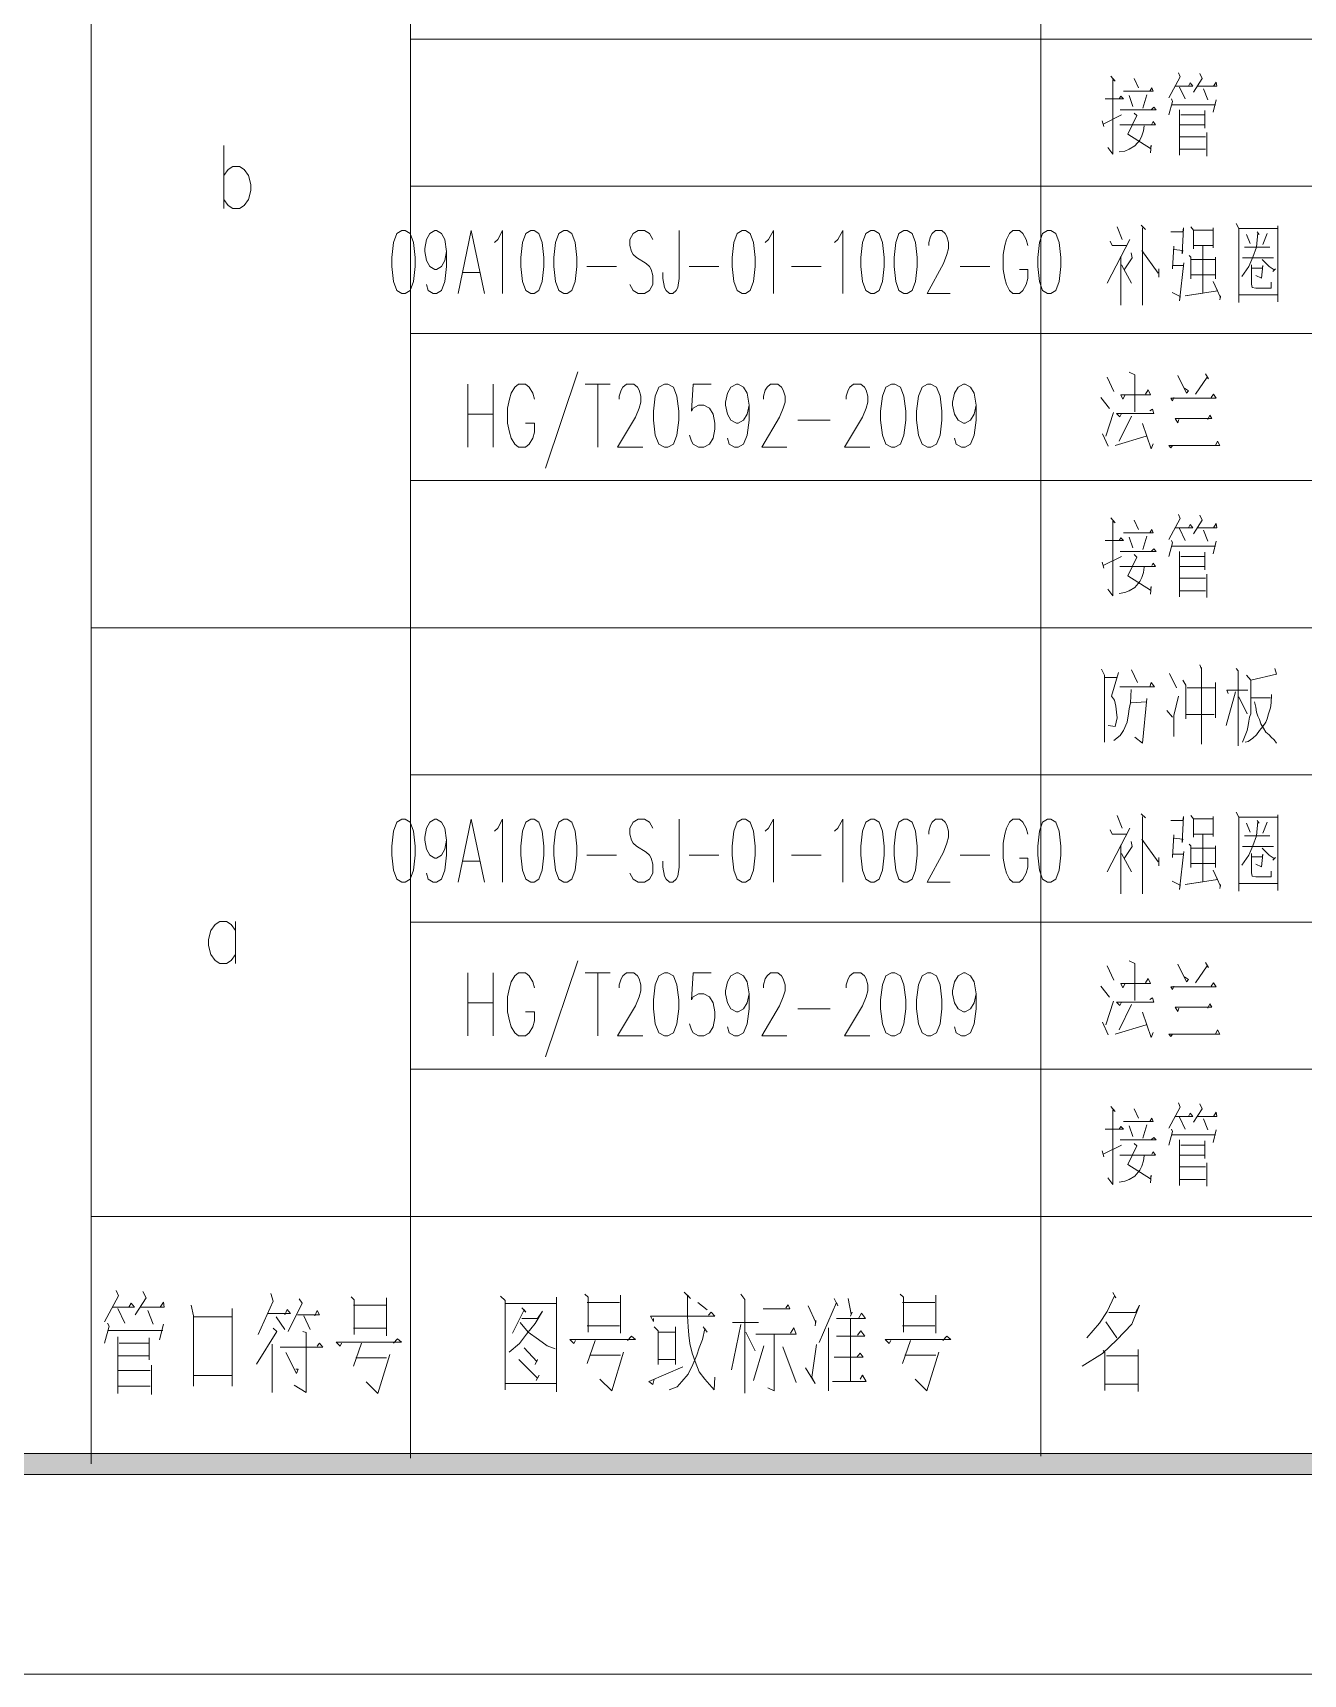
# Model space of a CAD drawing. Header units: millimetres. Extents: x 0 to 829, y 0 to 586.
# Drawn here: x 589.8 to 649.3, y 0 to 77 of the extents above; entities that cross this region are included whole.
import ezdxf

# ---------------------------------------------------------------- set-up
doc = ezdxf.new("R2010")
doc.units = ezdxf.units.MM

msp = doc.modelspace()

# ---------------------------------------------------------------- hatches: boundary and pattern name
h = msp.add_hatch(color=0)
h.dxf.hatch_style = 2
h.paths.add_polyline_path([(24.154694, 9.36625), (25.142472, 10.3505), (818.80075, 10.3505), (819.788528, 9.36625)])

# ---------------------------------------------------------------- linework, layer by layer
at = {"color": 0, "lineweight": 0}
for points in [[(0, 0), (0, 585.632278), (829.154778, 585.632278), (829.154778, 0)], [(607.067056, 67.698056), (606.834222, 67.556944), (606.679, 67.133611), (606.601389, 66.431583), (606.601389, 66.00825), (606.679, 65.302694), (606.834222, 64.882889), (607.067056, 64.741778), (607.222278, 64.741778), (607.455111, 64.882889), (607.610333, 65.302694), (607.687944, 66.00825), (607.687944, 66.431583), (607.610333, 67.133611), (607.455111, 67.556944), (607.222278, 67.698056)], [(613.110139, 67.698056), (612.877306, 67.556944), (612.722083, 67.133611), (612.644472, 66.431583), (612.644472, 66.00825), (612.722083, 65.302694), (612.877306, 64.882889), (613.110139, 64.741778), (613.265361, 64.741778), (613.498194, 64.882889), (613.649889, 65.302694), (613.7275, 66.00825), (613.7275, 66.431583), (613.649889, 67.133611), (613.498194, 67.556944), (613.265361, 67.698056)], [(614.658833, 67.698056), (614.426, 67.556944), (614.270778, 67.133611), (614.193167, 66.431583), (614.193167, 66.00825), (614.270778, 65.302694), (614.426, 64.882889), (614.658833, 64.741778), (614.814056, 64.741778), (615.046889, 64.882889), (615.202111, 65.302694), (615.279722, 66.00825), (615.279722, 66.431583), (615.202111, 67.133611), (615.046889, 67.556944), (614.814056, 67.698056)], [(623.023194, 67.698056), (622.793889, 67.556944), (622.638667, 67.133611), (622.561056, 66.431583), (622.561056, 66.00825), (622.638667, 65.302694), (622.793889, 64.882889), (623.023194, 64.741778), (623.178417, 64.741778), (623.41125, 64.882889), (623.566472, 65.302694), (623.644083, 66.00825), (623.644083, 66.431583), (623.566472, 67.133611), (623.41125, 67.556944), (623.178417, 67.698056)], [(629.066278, 67.698056), (628.833444, 67.556944), (628.678222, 67.133611), (628.600611, 66.431583), (628.600611, 66.00825), (628.678222, 65.302694), (628.833444, 64.882889), (629.066278, 64.741778), (629.2215, 64.741778), (629.454333, 64.882889), (629.609556, 65.302694), (629.687167, 66.00825), (629.687167, 66.431583), (629.609556, 67.133611), (629.454333, 67.556944), (629.2215, 67.698056)], [(630.614972, 67.698056), (630.382139, 67.556944), (630.230444, 67.133611), (630.152833, 66.431583), (630.152833, 66.00825), (630.230444, 65.302694), (630.382139, 64.882889), (630.614972, 64.741778), (630.770194, 64.741778), (631.003028, 64.882889), (631.15825, 65.302694), (631.235861, 66.00825), (631.235861, 66.431583), (631.15825, 67.133611), (631.003028, 67.556944), (630.770194, 67.698056)], [(637.356556, 67.698056), (637.123722, 67.556944), (636.9685, 67.133611), (636.890889, 66.431583), (636.890889, 66.00825), (636.9685, 65.302694), (637.123722, 64.882889), (637.356556, 64.741778), (637.511778, 64.741778), (637.744611, 64.882889), (637.896306, 65.302694), (637.973917, 66.00825), (637.973917, 66.431583), (637.896306, 67.133611), (637.744611, 67.556944), (637.511778, 67.698056)], [(619.379, 60.494333), (619.125, 60.353222), (618.955667, 59.929889), (618.871, 59.227861), (618.871, 58.804528), (618.955667, 58.098972), (619.125, 57.675639), (619.379, 57.534528), (619.548333, 57.534528), (619.802333, 57.675639), (619.971667, 58.098972), (620.056333, 58.804528), (620.056333, 59.227861), (619.971667, 59.929889), (619.802333, 60.353222), (619.548333, 60.494333)], [(630.025833, 60.494333), (629.771833, 60.353222), (629.606028, 59.929889), (629.521361, 59.227861), (629.521361, 58.804528), (629.606028, 58.098972), (629.771833, 57.675639), (630.025833, 57.534528), (630.195167, 57.534528), (630.449167, 57.675639), (630.6185, 58.098972), (630.703167, 58.804528), (630.703167, 59.227861), (630.6185, 59.929889), (630.449167, 60.353222), (630.195167, 60.494333)], [(631.715639, 60.494333), (631.465167, 60.353222), (631.295833, 59.929889), (631.211167, 59.227861), (631.211167, 58.804528), (631.295833, 58.098972), (631.465167, 57.675639), (631.715639, 57.534528), (631.884972, 57.534528), (632.138972, 57.675639), (632.308306, 58.098972), (632.392972, 58.804528), (632.392972, 59.227861), (632.308306, 59.929889), (632.138972, 60.353222), (631.884972, 60.494333)], [(607.067056, 40.096722), (606.834222, 39.955611), (606.679, 39.532278), (606.601389, 38.83025), (606.601389, 38.406917), (606.679, 37.701361), (606.834222, 37.278028), (607.067056, 37.136917), (607.222278, 37.136917), (607.455111, 37.278028), (607.610333, 37.701361), (607.687944, 38.406917), (607.687944, 38.83025), (607.610333, 39.532278), (607.455111, 39.955611), (607.222278, 40.096722)], [(613.110139, 40.096722), (612.877306, 39.955611), (612.722083, 39.532278), (612.644472, 38.83025), (612.644472, 38.406917), (612.722083, 37.701361), (612.877306, 37.278028), (613.110139, 37.136917), (613.265361, 37.136917), (613.498194, 37.278028), (613.649889, 37.701361), (613.7275, 38.406917), (613.7275, 38.83025), (613.649889, 39.532278), (613.498194, 39.955611), (613.265361, 40.096722)], [(614.658833, 40.096722), (614.426, 39.955611), (614.270778, 39.532278), (614.193167, 38.83025), (614.193167, 38.406917), (614.270778, 37.701361), (614.426, 37.278028), (614.658833, 37.136917), (614.814056, 37.136917), (615.046889, 37.278028), (615.202111, 37.701361), (615.279722, 38.406917), (615.279722, 38.83025), (615.202111, 39.532278), (615.046889, 39.955611), (614.814056, 40.096722)], [(623.023194, 40.096722), (622.793889, 39.955611), (622.638667, 39.532278), (622.561056, 38.83025), (622.561056, 38.406917), (622.638667, 37.701361), (622.793889, 37.278028), (623.023194, 37.136917), (623.178417, 37.136917), (623.41125, 37.278028), (623.566472, 37.701361), (623.644083, 38.406917), (623.644083, 38.83025), (623.566472, 39.532278), (623.41125, 39.955611), (623.178417, 40.096722)], [(629.066278, 40.096722), (628.833444, 39.955611), (628.678222, 39.532278), (628.600611, 38.83025), (628.600611, 38.406917), (628.678222, 37.701361), (628.833444, 37.278028), (629.066278, 37.136917), (629.2215, 37.136917), (629.454333, 37.278028), (629.609556, 37.701361), (629.687167, 38.406917), (629.687167, 38.83025), (629.609556, 39.532278), (629.454333, 39.955611), (629.2215, 40.096722)], [(630.614972, 40.096722), (630.382139, 39.955611), (630.230444, 39.532278), (630.152833, 38.83025), (630.152833, 38.406917), (630.230444, 37.701361), (630.382139, 37.278028), (630.614972, 37.136917), (630.770194, 37.136917), (631.003028, 37.278028), (631.15825, 37.701361), (631.235861, 38.406917), (631.235861, 38.83025), (631.15825, 39.532278), (631.003028, 39.955611), (630.770194, 40.096722)], [(637.356556, 40.096722), (637.123722, 39.955611), (636.9685, 39.532278), (636.890889, 38.83025), (636.890889, 38.406917), (636.9685, 37.701361), (637.123722, 37.278028), (637.356556, 37.136917), (637.511778, 37.136917), (637.744611, 37.278028), (637.896306, 37.701361), (637.973917, 38.406917), (637.973917, 38.83025), (637.896306, 39.532278), (637.744611, 39.955611), (637.511778, 40.096722)], [(619.379, 32.893), (619.125, 32.751889), (618.955667, 32.328556), (618.871, 31.623), (618.871, 31.203194), (618.955667, 30.497639), (619.125, 30.074306), (619.379, 29.933194), (619.548333, 29.933194), (619.802333, 30.074306), (619.971667, 30.497639), (620.056333, 31.203194), (620.056333, 31.623), (619.971667, 32.328556), (619.802333, 32.751889), (619.548333, 32.893)], [(630.025833, 32.893), (629.771833, 32.751889), (629.606028, 32.328556), (629.521361, 31.623), (629.521361, 31.203194), (629.606028, 30.497639), (629.771833, 30.074306), (630.025833, 29.933194), (630.195167, 29.933194), (630.449167, 30.074306), (630.6185, 30.497639), (630.703167, 31.203194), (630.703167, 31.623), (630.6185, 32.328556), (630.449167, 32.751889), (630.195167, 32.893)], [(631.715639, 32.893), (631.465167, 32.751889), (631.295833, 32.328556), (631.211167, 31.623), (631.211167, 31.203194), (631.295833, 30.497639), (631.465167, 30.074306), (631.715639, 29.933194), (631.884972, 29.933194), (632.138972, 30.074306), (632.308306, 30.497639), (632.392972, 31.203194), (632.392972, 31.623), (632.308306, 32.328556), (632.138972, 32.751889), (631.884972, 32.893)], [(24.154694, 9.36625), (25.142472, 10.3505), (818.80075, 10.3505), (819.788528, 9.36625)]]:
    msp.add_lwpolyline(points, close=True, dxfattribs=at)
for points in [[(592.493806, 9.860139), (592.493806, 235.323944)], [(607.47275, 10.135306), (607.47275, 159.473194)], [(637.035528, 10.227028), (637.035528, 145.609028)], [(607.47275, 76.669194), (769.958667, 76.669194)], [(640.319889, 74.93), (640.528028, 74.693639), (640.411611, 74.774778), (640.411611, 71.264639), (640.17525, 71.578611)], [(641.417028, 74.813583), (641.621639, 74.379667)], [(643.487833, 75.08875), (643.576028, 74.891194), (643.043333, 73.906944)], [(644.49325, 75.049944), (644.609667, 74.813583), (644.196917, 74.182111)], [(644.401528, 74.457278), (645.290528, 74.457278), (645.262306, 74.654833), (645.142361, 74.457278)], [(640.055306, 73.868139), (640.912556, 73.868139), (640.796139, 73.984556), (640.704417, 73.868139)], [(640.912556, 74.220917), (642.3025, 74.220917), (642.242528, 74.379667), (642.154333, 74.220917)], [(641.180667, 74.023361), (641.357056, 73.511833)], [(642.006167, 74.062167), (641.829778, 73.434222)], [(643.339667, 74.457278), (644.165167, 74.457278), (644.04875, 74.616028), (643.960556, 74.457278)], [(643.544278, 74.418472), (643.812389, 73.868139)], [(644.669639, 74.340861), (644.877778, 73.825806)], [(639.907139, 72.841556), (639.995333, 72.566389), (639.967111, 72.682806), (640.824361, 73.116722)], [(640.764389, 73.353083), (642.450667, 73.353083), (642.33425, 73.473028), (642.214306, 73.353083)], [(641.417028, 73.194333), (641.533444, 73.077917), (641.120694, 72.210083), (642.186083, 71.539806), (642.214306, 71.698556), (642.186083, 71.34225)], [(643.15975, 73.868139), (643.219722, 73.748194), (643.043333, 73.116722)], [(643.1915, 73.589444), (645.230556, 73.589444)], [(643.544278, 73.353083), (643.544278, 71.225833)], [(643.60425, 73.116722), (644.729611, 73.116722)], [(644.729611, 73.314278), (644.729611, 72.48525)], [(645.262306, 73.825806), (645.114139, 73.236667)], [(641.88975, 72.605194), (641.858, 72.368833), (641.769806, 72.132472), (641.681611, 71.934917), (641.44525, 71.65975), (641.180667, 71.501), (640.972528, 71.419861), (640.704417, 71.381056)], [(640.736167, 72.644), (642.422444, 72.644), (642.3025, 72.80275), (642.242528, 72.682806)], [(643.576028, 72.644), (644.729611, 72.644)], [(598.713278, 68.721111), (598.713278, 71.677389)], [(643.576028, 72.090139), (644.757833, 72.090139)], [(644.817806, 72.287694), (644.817806, 71.1835)], [(643.544278, 71.501), (644.757833, 71.501)], [(598.713278, 70.269806), (598.924944, 70.552028), (599.136611, 70.689611), (599.454111, 70.689611), (599.665778, 70.552028), (599.877444, 70.269806), (599.983278, 69.846472), (599.983278, 69.56425), (599.877444, 69.140917), (599.665778, 68.858694), (599.454111, 68.721111), (599.136611, 68.721111), (598.924944, 68.858694), (598.713278, 69.140917)], [(607.47275, 69.768861), (769.958667, 69.768861)], [(640.616222, 67.863861), (640.852583, 67.274722)], [(641.741583, 67.945), (641.949722, 67.747444)], [(641.801556, 67.825056), (641.801556, 64.1985)], [(643.131528, 67.6275), (643.692444, 67.6275), (643.724194, 67.825056), (643.664222, 66.604444), (643.692444, 66.759667), (643.279694, 66.802), (643.279694, 66.957222), (643.219722, 65.891833), (643.219722, 66.050583), (643.724194, 66.050583), (643.752417, 66.170528), (643.544278, 64.396056), (643.576028, 64.593611), (643.1915, 64.787639)], [(644.076972, 67.863861), (644.196917, 67.708639), (644.196917, 66.840806), (644.196917, 66.996028), (645.114139, 66.996028), (645.114139, 66.879611), (645.114139, 67.825056), (645.114139, 67.708639), (644.196917, 67.708639)], [(646.20775, 68.022611), (646.324167, 67.78625), (646.324167, 64.314917), (646.324167, 64.671222), (648.158611, 64.671222), (648.158611, 64.353722), (648.158611, 67.906194), (648.158611, 67.78625), (646.324167, 67.78625)], [(609.159028, 66.713806), (609.081417, 66.290472), (608.926194, 66.00825), (608.693361, 65.867139), (608.61575, 65.867139), (608.382917, 66.00825), (608.227694, 66.290472), (608.150083, 66.713806), (608.150083, 66.851389), (608.227694, 67.274722), (608.382917, 67.556944), (608.61575, 67.698056), (608.693361, 67.698056), (608.926194, 67.556944), (609.081417, 67.274722), (609.159028, 66.713806), (609.159028, 66.00825), (609.081417, 65.302694), (608.926194, 64.882889), (608.693361, 64.741778), (608.538139, 64.741778), (608.305306, 64.882889), (608.227694, 65.161583)], [(609.702306, 64.741778), (610.319667, 67.698056), (610.940556, 64.741778)], [(611.406222, 67.133611), (611.561444, 67.274722), (611.79075, 67.698056), (611.79075, 64.741778)], [(618.842778, 67.274722), (618.687556, 67.556944), (618.454722, 67.698056), (618.144278, 67.698056), (617.911444, 67.556944), (617.756222, 67.274722), (617.756222, 66.9925), (617.833833, 66.713806), (617.911444, 66.572694), (618.066667, 66.431583), (618.532333, 66.149361), (618.687556, 66.00825), (618.765167, 65.867139), (618.842778, 65.584917), (618.842778, 65.161583), (618.687556, 64.882889), (618.454722, 64.741778), (618.144278, 64.741778), (617.911444, 64.882889), (617.756222, 65.161583)], [(620.081028, 67.698056), (620.081028, 65.443806), (620.003417, 65.020472), (619.925806, 64.882889), (619.770583, 64.741778), (619.615361, 64.741778), (619.460139, 64.882889), (619.382528, 65.020472), (619.304917, 65.443806), (619.304917, 65.726028)], [(624.10975, 67.133611), (624.264972, 67.274722), (624.497806, 67.698056), (624.497806, 64.741778)], [(627.362361, 67.133611), (627.517583, 67.274722), (627.750417, 67.698056), (627.750417, 64.741778)], [(631.779139, 66.9925), (631.779139, 67.133611), (631.85675, 67.415833), (631.934361, 67.556944), (632.089583, 67.698056), (632.3965, 67.698056), (632.551722, 67.556944), (632.629333, 67.415833), (632.706944, 67.133611), (632.706944, 66.851389), (632.629333, 66.572694), (632.474111, 66.149361), (631.701528, 64.741778), (632.784556, 64.741778)], [(636.425222, 66.9925), (636.347611, 67.274722), (636.192389, 67.556944), (636.037167, 67.698056), (635.73025, 67.698056), (635.575028, 67.556944), (635.419806, 67.274722), (635.342194, 66.9925), (635.264583, 66.572694), (635.264583, 65.867139), (635.342194, 65.443806), (635.419806, 65.161583), (635.575028, 64.882889), (635.73025, 64.741778), (636.037167, 64.741778), (636.192389, 64.882889), (636.347611, 65.161583), (636.425222, 65.443806), (636.425222, 65.867139), (636.037167, 65.867139)], [(641.208889, 67.274722), (640.1435, 65.221556)], [(640.291667, 67.193583), (640.379861, 66.996028), (641.060722, 66.996028)], [(643.988778, 66.523306), (644.076972, 66.445694), (644.076972, 65.419111), (644.076972, 65.616667), (645.230556, 65.616667), (645.230556, 65.419111), (645.230556, 66.445694), (645.230556, 66.32575), (644.076972, 66.32575), (644.641417, 66.32575), (644.641417, 66.957222), (644.641417, 64.748833), (643.812389, 64.632417), (645.31875, 64.868778), (645.114139, 65.302694), (645.466917, 64.551278), (645.466917, 64.632417), (645.438694, 64.434861)], [(647.184944, 67.6275), (647.273139, 67.511083), (647.213167, 67.588694), (647.153194, 66.918417), (646.976806, 66.445694), (646.800417, 66.011778), (646.472333, 65.539056)], [(646.680472, 67.511083), (646.856861, 67.077167)], [(647.657667, 67.549889), (647.449528, 67.038361)], [(640.796139, 66.4845), (640.796139, 64.1985)], [(641.268861, 66.64325), (641.325306, 66.406889), (640.940778, 65.853028)], [(641.769806, 66.759667), (642.538861, 65.697806)], [(646.504083, 66.406889), (647.954, 66.406889)], [(646.592278, 66.918417), (647.774083, 66.918417)], [(647.421306, 66.32575), (647.569472, 66.170528), (647.745861, 66.011778), (647.982222, 65.853028), (648.042194, 65.891833), (647.92225, 65.775417)], [(609.931611, 65.726028), (610.707722, 65.726028)], [(615.741861, 66.00825), (617.138861, 66.00825)], [(620.546694, 66.00825), (621.940167, 66.00825)], [(625.348, 66.00825), (626.741472, 66.00825)], [(633.250222, 66.00825), (634.643694, 66.00825)], [(640.824361, 66.089389), (641.297083, 65.221556)], [(642.570611, 65.891833), (642.570611, 65.50025)], [(647.124972, 65.577861), (647.389556, 65.457917), (647.449528, 66.050583), (647.421306, 65.934167), (646.916833, 65.934167), (646.916833, 66.089389), (646.916833, 65.18275), (646.945056, 65.024), (647.124972, 64.985194), (647.834056, 64.985194), (647.834056, 65.263889)], [(607.47275, 62.865), (769.958667, 62.865)], [(615.322056, 61.058778), (613.801583, 56.550278)], [(640.1435, 60.808306), (640.468056, 60.138028)], [(641.180667, 61.044667), (641.44525, 60.92825), (641.44525, 59.192583)], [(643.456083, 60.889444), (643.872361, 60.060417), (643.960556, 60.176833), (643.780639, 60.296778)], [(644.757833, 60.967056), (644.906, 60.730694), (644.846028, 60.808306), (644.285111, 60.021611)], [(610.167972, 57.534528), (610.167972, 60.494333)], [(611.349778, 60.494333), (611.349778, 57.534528)], [(613.293583, 59.788778), (613.208917, 60.071), (613.039583, 60.353222), (612.87025, 60.494333), (612.535111, 60.494333), (612.365778, 60.353222), (612.196444, 60.071), (612.111778, 59.788778), (612.027111, 59.368972), (612.027111, 58.663417), (612.111778, 58.240083), (612.196444, 57.957861), (612.365778, 57.675639), (612.535111, 57.534528), (612.87025, 57.534528), (613.039583, 57.675639), (613.208917, 57.957861), (613.293583, 58.240083), (613.293583, 58.663417), (612.87025, 58.663417)], [(615.660722, 60.494333), (616.842528, 60.494333)], [(616.253389, 60.494333), (616.253389, 57.534528)], [(617.265861, 59.788778), (617.265861, 59.929889), (617.350528, 60.212111), (617.435194, 60.353222), (617.604528, 60.494333), (617.943194, 60.494333), (618.112528, 60.353222), (618.197194, 60.212111), (618.281861, 59.929889), (618.281861, 59.647667), (618.197194, 59.368972), (618.027861, 58.945639), (617.181194, 57.534528), (618.366528, 57.534528)], [(621.576806, 60.494333), (620.730139, 60.494333), (620.645472, 59.227861), (620.730139, 59.368972), (620.984139, 59.506556), (621.238139, 59.506556), (621.492139, 59.368972), (621.661472, 59.08675), (621.746139, 58.663417), (621.746139, 58.381194), (621.661472, 57.957861), (621.492139, 57.675639), (621.238139, 57.534528), (620.984139, 57.534528), (620.730139, 57.675639), (620.645472, 57.81675), (620.560806, 58.098972)], [(623.351278, 59.506556), (623.266611, 59.08675), (623.097278, 58.804528), (622.843278, 58.663417), (622.758611, 58.663417), (622.504611, 58.804528), (622.335278, 59.08675), (622.250611, 59.506556), (622.250611, 59.647667), (622.335278, 60.071), (622.504611, 60.353222), (622.758611, 60.494333), (622.843278, 60.494333), (623.097278, 60.353222), (623.266611, 60.071), (623.351278, 59.506556), (623.351278, 58.804528), (623.266611, 58.098972), (623.097278, 57.675639), (622.843278, 57.534528), (622.673944, 57.534528), (622.419944, 57.675639), (622.335278, 57.957861)], [(624.025083, 59.788778), (624.025083, 59.929889), (624.10975, 60.212111), (624.194417, 60.353222), (624.36375, 60.494333), (624.702417, 60.494333), (624.87175, 60.353222), (624.956417, 60.212111), (625.041083, 59.929889), (625.041083, 59.647667), (624.956417, 59.368972), (624.787083, 58.945639), (623.943944, 57.534528), (625.12575, 57.534528)], [(627.912694, 59.788778), (627.912694, 59.929889), (627.997361, 60.212111), (628.082028, 60.353222), (628.251361, 60.494333), (628.590028, 60.494333), (628.759361, 60.353222), (628.844028, 60.212111), (628.928694, 59.929889), (628.928694, 59.647667), (628.844028, 59.368972), (628.674694, 58.945639), (627.828028, 57.534528), (629.013361, 57.534528)], [(633.998111, 59.506556), (633.913444, 59.08675), (633.744111, 58.804528), (633.490111, 58.663417), (633.405444, 58.663417), (633.154972, 58.804528), (632.985639, 59.08675), (632.900972, 59.506556), (632.900972, 59.647667), (632.985639, 60.071), (633.154972, 60.353222), (633.405444, 60.494333), (633.490111, 60.494333), (633.744111, 60.353222), (633.913444, 60.071), (633.998111, 59.506556), (633.998111, 58.804528), (633.913444, 58.098972), (633.744111, 57.675639), (633.490111, 57.534528), (633.324306, 57.534528), (633.070306, 57.675639), (632.985639, 57.957861)], [(641.00075, 59.982806), (640.884333, 59.78525), (640.796139, 59.982806), (642.186083, 59.982806), (642.066139, 60.219167), (641.949722, 60.021611)], [(639.847167, 59.862861), (640.263444, 59.351333)], [(640.824361, 59.114972), (640.736167, 58.956222), (640.588, 59.114972), (642.33425, 59.114972), (642.274278, 59.312528), (642.154333, 59.231389)], [(643.279694, 59.862861), (643.219722, 59.704111), (643.131528, 59.824056), (645.262306, 59.824056), (645.142361, 60.021611), (645.025944, 59.862861)], [(610.167972, 59.08675), (611.349778, 59.08675)], [(625.63375, 58.804528), (627.154222, 58.804528)], [(640.083528, 58.049583), (640.439833, 59.153778)], [(641.297083, 58.995028), (640.704417, 57.813222)], [(641.801556, 58.64225), (642.214306, 57.456917), (642.3025, 57.693278)], [(643.516056, 58.836278), (643.456083, 58.681056), (643.339667, 58.878611), (645.054167, 58.878611), (644.965972, 59.033833), (644.877778, 58.836278)], [(639.935361, 58.166), (640.203472, 57.576861)], [(640.528028, 57.615667), (641.977944, 58.049583)], [(643.219722, 57.615667), (643.131528, 57.495722), (643.043333, 57.615667), (645.438694, 57.615667), (645.31875, 57.813222), (645.230556, 57.615667)], [(607.47275, 55.964667), (769.958667, 55.964667)], [(640.319889, 54.225472), (640.528028, 53.989111), (640.411611, 54.07025), (640.411611, 50.560111), (640.17525, 50.874083)], [(641.417028, 54.109056), (641.621639, 53.675139)], [(643.487833, 54.384222), (643.576028, 54.186667), (643.043333, 53.202417)], [(643.339667, 53.75275), (644.165167, 53.75275), (644.04875, 53.9115), (643.960556, 53.75275)], [(644.49325, 54.345417), (644.609667, 54.109056), (644.196917, 53.477583)], [(644.401528, 53.75275), (645.290528, 53.75275), (645.262306, 53.950306), (645.142361, 53.75275)], [(640.055306, 53.163611), (640.912556, 53.163611), (640.796139, 53.280028), (640.704417, 53.163611)], [(640.912556, 53.516389), (642.3025, 53.516389), (642.242528, 53.675139), (642.154333, 53.516389)], [(641.180667, 53.318833), (641.357056, 52.807306)], [(642.006167, 53.361167), (641.829778, 52.729694)], [(643.15975, 53.163611), (643.219722, 53.043667), (643.043333, 52.412194)], [(643.544278, 53.713944), (643.812389, 53.163611)], [(644.669639, 53.636333), (644.877778, 53.121278)], [(645.262306, 53.121278), (645.114139, 52.532139)], [(639.907139, 52.137028), (639.995333, 51.861861), (639.967111, 51.978278), (640.824361, 52.412194)], [(640.764389, 52.648556), (642.450667, 52.648556), (642.33425, 52.7685), (642.214306, 52.648556)], [(641.417028, 52.493333), (641.533444, 52.373389), (641.120694, 51.505556), (642.186083, 50.835278), (642.214306, 50.994028), (642.186083, 50.637722)], [(643.1915, 52.884917), (645.230556, 52.884917)], [(643.544278, 52.648556), (643.544278, 50.521306)], [(643.60425, 52.412194), (644.729611, 52.412194)], [(644.729611, 52.60975), (644.729611, 51.780722)], [(641.88975, 51.900667), (641.858, 51.664306), (641.769806, 51.427944), (641.681611, 51.230389), (641.44525, 50.955222), (641.180667, 50.796472), (640.972528, 50.718861), (640.704417, 50.676528)], [(640.736167, 51.939472), (642.422444, 51.939472), (642.3025, 52.098222), (642.242528, 51.978278)], [(643.576028, 51.939472), (644.729611, 51.939472)], [(644.817806, 51.583167), (644.817806, 50.478972)], [(643.544278, 50.796472), (644.757833, 50.796472)], [(643.576028, 51.389139), (644.757833, 51.389139)], [(592.493806, 49.064333), (769.958667, 49.064333)], [(639.878917, 47.124056), (640.027083, 46.848889), (640.027083, 43.695056)], [(640.676194, 46.965306), (640.351639, 45.861111), (640.499806, 45.663556), (640.55625, 45.388389), (640.588, 45.113222), (640.616222, 44.838056), (640.528028, 44.442944), (640.203472, 44.48175)], [(641.297083, 47.08525), (641.565194, 46.492583)], [(644.49325, 47.321611), (644.581444, 47.124056)], [(644.581444, 47.201667), (644.581444, 43.613917)], [(646.20775, 47.162861), (646.295944, 47.046444), (646.295944, 43.536306)], [(648.010444, 47.162861), (648.098639, 46.887694), (646.888611, 46.612528), (646.680472, 46.848889)], [(640.055306, 46.728944), (640.616222, 46.728944)], [(641.268861, 46.178611), (641.237111, 45.547139), (641.180667, 45.271972), (641.148917, 45.035611), (641.088944, 44.6405), (640.912556, 44.245389), (640.764389, 44.009028), (640.468056, 43.772667)], [(640.736167, 46.295028), (642.362472, 46.295028), (642.214306, 46.492583), (642.154333, 46.295028)], [(643.071556, 46.9265), (643.396111, 46.256222)], [(643.692444, 46.612528), (643.840611, 46.376167), (643.840611, 44.79925)], [(643.900583, 46.256222), (645.202333, 46.256222)], [(645.230556, 46.492583), (645.230556, 44.838056)], [(646.888611, 46.612528), (646.888611, 45.035611), (646.828639, 44.876861), (646.800417, 44.679306), (646.768667, 44.48175), (646.708694, 44.245389), (646.6205, 44.009028), (646.504083, 43.695056)], [(641.268861, 45.547139), (641.977944, 45.585944)], [(642.006167, 45.744694), (641.801556, 43.652722), (641.44525, 43.931417)], [(643.487833, 45.861111), (643.279694, 44.954472), (643.279694, 43.970222)], [(646.176, 46.058667), (645.735028, 44.48175)], [(645.823222, 45.981056), (645.76325, 46.139806), (646.740444, 46.139806)], [(646.324167, 45.822306), (646.708694, 45.035611)], [(647.862278, 45.94225), (647.834056, 45.547139), (647.805833, 45.310778), (647.714111, 45.035611), (647.657667, 44.79925), (647.597694, 44.6405), (647.449528, 44.442944), (647.301361, 44.245389), (647.153194, 44.047833), (646.976806, 43.889083), (646.768667, 43.733861), (646.6205, 43.695056)], [(646.888611, 45.7835), (647.805833, 45.7835)], [(647.065, 45.585944), (647.124972, 45.349583), (647.153194, 45.113222), (647.213167, 44.915667), (647.301361, 44.756917), (647.361333, 44.559361), (647.47775, 44.365333), (647.597694, 44.167778), (647.745861, 44.047833), (647.834056, 43.931417), (647.982222, 43.811472), (648.098639, 43.652722)], [(642.955139, 45.190833), (643.219722, 44.876861)], [(643.872361, 44.993278), (645.170583, 44.993278)], [(607.47275, 42.164), (769.958667, 42.164)], [(609.159028, 39.108944), (609.081417, 38.689139), (608.926194, 38.406917), (608.693361, 38.265806), (608.61575, 38.265806), (608.382917, 38.406917), (608.227694, 38.689139), (608.150083, 39.108944), (608.150083, 39.250056), (608.227694, 39.673389), (608.382917, 39.955611), (608.61575, 40.096722), (608.693361, 40.096722), (608.926194, 39.955611), (609.081417, 39.673389), (609.159028, 39.108944), (609.159028, 38.406917), (609.081417, 37.701361), (608.926194, 37.278028), (608.693361, 37.136917), (608.538139, 37.136917), (608.305306, 37.278028), (608.227694, 37.56025)], [(609.702306, 37.136917), (610.319667, 40.096722), (610.940556, 37.136917)], [(611.406222, 39.532278), (611.561444, 39.673389), (611.79075, 40.096722), (611.79075, 37.136917)], [(618.842778, 39.673389), (618.687556, 39.955611), (618.454722, 40.096722), (618.144278, 40.096722), (617.911444, 39.955611), (617.756222, 39.673389), (617.756222, 39.391167), (617.833833, 39.108944), (617.911444, 38.967833), (618.066667, 38.83025), (618.532333, 38.548028), (618.687556, 38.406917), (618.765167, 38.265806), (618.842778, 37.983583), (618.842778, 37.56025), (618.687556, 37.278028), (618.454722, 37.136917), (618.144278, 37.136917), (617.911444, 37.278028), (617.756222, 37.56025)], [(620.081028, 40.096722), (620.081028, 37.842472), (620.003417, 37.419139), (619.925806, 37.278028), (619.770583, 37.136917), (619.615361, 37.136917), (619.460139, 37.278028), (619.382528, 37.419139), (619.304917, 37.842472), (619.304917, 38.124694)], [(624.10975, 39.532278), (624.264972, 39.673389), (624.497806, 40.096722), (624.497806, 37.136917)], [(627.362361, 39.532278), (627.517583, 39.673389), (627.750417, 40.096722), (627.750417, 37.136917)], [(631.779139, 39.391167), (631.779139, 39.532278), (631.85675, 39.8145), (631.934361, 39.955611), (632.089583, 40.096722), (632.3965, 40.096722), (632.551722, 39.955611), (632.629333, 39.8145), (632.706944, 39.532278), (632.706944, 39.250056), (632.629333, 38.967833), (632.474111, 38.548028), (631.701528, 37.136917), (632.784556, 37.136917)], [(636.425222, 39.391167), (636.347611, 39.673389), (636.192389, 39.955611), (636.037167, 40.096722), (635.73025, 40.096722), (635.575028, 39.955611), (635.419806, 39.673389), (635.342194, 39.391167), (635.264583, 38.967833), (635.264583, 38.265806), (635.342194, 37.842472), (635.419806, 37.56025), (635.575028, 37.278028), (635.73025, 37.136917), (636.037167, 37.136917), (636.192389, 37.278028), (636.347611, 37.56025), (636.425222, 37.842472), (636.425222, 38.265806), (636.037167, 38.265806)], [(640.616222, 40.262528), (640.852583, 39.673389)], [(641.741583, 40.343667), (641.949722, 40.146111)], [(641.801556, 40.223722), (641.801556, 36.597167)], [(643.131528, 40.026167), (643.692444, 40.026167), (643.724194, 40.223722), (643.664222, 39.003111), (643.692444, 39.158333), (643.279694, 39.197139), (643.279694, 39.355889), (643.219722, 38.2905), (643.219722, 38.44925), (643.724194, 38.44925), (643.752417, 38.569194), (643.544278, 36.794722), (643.576028, 36.98875), (643.1915, 37.186306)], [(644.076972, 40.262528), (644.196917, 40.107306), (644.196917, 39.239472), (644.196917, 39.394694), (645.114139, 39.394694), (645.114139, 39.278278), (645.114139, 40.223722), (645.114139, 40.107306), (644.196917, 40.107306)], [(646.20775, 40.421278), (646.324167, 40.184917), (646.324167, 36.713583), (646.324167, 37.069889), (648.158611, 37.069889), (648.158611, 36.752389), (648.158611, 40.301333), (648.158611, 40.184917), (646.324167, 40.184917)], [(647.184944, 40.026167), (647.273139, 39.90975), (647.213167, 39.987361), (647.153194, 39.317083), (646.976806, 38.844361), (646.800417, 38.410444), (646.472333, 37.937722)], [(641.208889, 39.673389), (640.1435, 37.620222)], [(640.291667, 39.59225), (640.379861, 39.394694), (641.060722, 39.394694)], [(643.988778, 38.921972), (644.076972, 38.844361), (644.076972, 37.817778), (644.076972, 38.015333), (645.230556, 38.015333), (645.230556, 37.817778), (645.230556, 38.844361), (645.230556, 38.724417), (644.076972, 38.724417), (644.641417, 38.724417), (644.641417, 39.355889), (644.641417, 37.1475), (643.812389, 37.031083), (645.31875, 37.267444), (645.114139, 37.701361), (645.466917, 36.949944), (645.466917, 37.031083), (645.438694, 36.833528)], [(646.592278, 39.317083), (647.774083, 39.317083)], [(646.680472, 39.90975), (646.856861, 39.475833)], [(647.657667, 39.948556), (647.449528, 39.4335)], [(640.796139, 38.883167), (640.796139, 36.597167)], [(640.824361, 38.488056), (641.297083, 37.620222)], [(641.268861, 39.041917), (641.325306, 38.805556), (640.940778, 38.251694)], [(641.769806, 39.158333), (642.538861, 38.092944)], [(646.504083, 38.805556), (647.954, 38.805556)], [(647.124972, 37.976528), (647.389556, 37.856583), (647.449528, 38.44925), (647.421306, 38.329306), (646.916833, 38.329306), (646.916833, 38.488056), (646.916833, 37.581417), (646.945056, 37.422667), (647.124972, 37.383861), (647.834056, 37.383861), (647.834056, 37.659028)], [(647.421306, 38.724417), (647.569472, 38.569194), (647.745861, 38.410444), (647.982222, 38.251694), (648.042194, 38.2905), (647.92225, 38.174083)], [(609.931611, 38.124694), (610.707722, 38.124694)], [(615.741861, 38.406917), (617.138861, 38.406917)], [(620.546694, 38.406917), (621.940167, 38.406917)], [(625.348, 38.406917), (626.741472, 38.406917)], [(633.250222, 38.406917), (634.643694, 38.406917)], [(642.570611, 38.2905), (642.570611, 37.898917)], [(599.263611, 34.875611), (599.055472, 35.157833), (598.843806, 35.295417), (598.526306, 35.295417), (598.314639, 35.157833), (598.102972, 34.875611), (597.997139, 34.452278), (597.997139, 34.170056), (598.102972, 33.746722), (598.314639, 33.4645), (598.526306, 33.323389), (598.843806, 33.323389), (599.055472, 33.4645), (599.263611, 33.746722)], [(599.263611, 35.295417), (599.263611, 33.323389)], [(607.47275, 35.263667), (769.958667, 35.263667)], [(615.322056, 33.453917), (613.801583, 28.948944)], [(640.1435, 33.206972), (640.468056, 32.536694)], [(641.180667, 33.443333), (641.44525, 33.326917), (641.44525, 31.59125)], [(643.456083, 33.288111), (643.872361, 32.459083), (643.960556, 32.5755), (643.780639, 32.695444)], [(644.757833, 33.365722), (644.906, 33.129361), (644.846028, 33.206972), (644.285111, 32.420278)], [(610.167972, 29.933194), (610.167972, 32.893)], [(611.349778, 32.893), (611.349778, 29.933194)], [(613.293583, 32.187444), (613.208917, 32.469667), (613.039583, 32.751889), (612.87025, 32.893), (612.535111, 32.893), (612.365778, 32.751889), (612.196444, 32.469667), (612.111778, 32.187444), (612.027111, 31.764111), (612.027111, 31.062083), (612.111778, 30.63875), (612.196444, 30.356528), (612.365778, 30.074306), (612.535111, 29.933194), (612.87025, 29.933194), (613.039583, 30.074306), (613.208917, 30.356528), (613.293583, 30.63875), (613.293583, 31.062083), (612.87025, 31.062083)], [(615.660722, 32.893), (616.842528, 32.893)], [(616.253389, 32.893), (616.253389, 29.933194)], [(617.265861, 32.187444), (617.265861, 32.328556), (617.350528, 32.610778), (617.435194, 32.751889), (617.604528, 32.893), (617.943194, 32.893), (618.112528, 32.751889), (618.197194, 32.610778), (618.281861, 32.328556), (618.281861, 32.046333), (618.197194, 31.764111), (618.027861, 31.344306), (617.181194, 29.933194), (618.366528, 29.933194)], [(621.576806, 32.893), (620.730139, 32.893), (620.645472, 31.623), (620.730139, 31.764111), (620.984139, 31.905222), (621.238139, 31.905222), (621.492139, 31.764111), (621.661472, 31.485417), (621.746139, 31.062083), (621.746139, 30.779861), (621.661472, 30.356528), (621.492139, 30.074306), (621.238139, 29.933194), (620.984139, 29.933194), (620.730139, 30.074306), (620.645472, 30.215417), (620.560806, 30.497639)], [(623.351278, 31.905222), (623.266611, 31.485417), (623.097278, 31.203194), (622.843278, 31.062083), (622.758611, 31.062083), (622.504611, 31.203194), (622.335278, 31.485417), (622.250611, 31.905222), (622.250611, 32.046333), (622.335278, 32.469667), (622.504611, 32.751889), (622.758611, 32.893), (622.843278, 32.893), (623.097278, 32.751889), (623.266611, 32.469667), (623.351278, 31.905222), (623.351278, 31.203194), (623.266611, 30.497639), (623.097278, 30.074306), (622.843278, 29.933194), (622.673944, 29.933194), (622.419944, 30.074306), (622.335278, 30.356528)], [(624.025083, 32.187444), (624.025083, 32.328556), (624.10975, 32.610778), (624.194417, 32.751889), (624.36375, 32.893), (624.702417, 32.893), (624.87175, 32.751889), (624.956417, 32.610778), (625.041083, 32.328556), (625.041083, 32.046333), (624.956417, 31.764111), (624.787083, 31.344306), (623.943944, 29.933194), (625.12575, 29.933194)], [(627.912694, 32.187444), (627.912694, 32.328556), (627.997361, 32.610778), (628.082028, 32.751889), (628.251361, 32.893), (628.590028, 32.893), (628.759361, 32.751889), (628.844028, 32.610778), (628.928694, 32.328556), (628.928694, 32.046333), (628.844028, 31.764111), (628.674694, 31.344306), (627.828028, 29.933194), (629.013361, 29.933194)], [(633.998111, 31.905222), (633.913444, 31.485417), (633.744111, 31.203194), (633.490111, 31.062083), (633.405444, 31.062083), (633.154972, 31.203194), (632.985639, 31.485417), (632.900972, 31.905222), (632.900972, 32.046333), (632.985639, 32.469667), (633.154972, 32.751889), (633.405444, 32.893), (633.490111, 32.893), (633.744111, 32.751889), (633.913444, 32.469667), (633.998111, 31.905222), (633.998111, 31.203194), (633.913444, 30.497639), (633.744111, 30.074306), (633.490111, 29.933194), (633.324306, 29.933194), (633.070306, 30.074306), (632.985639, 30.356528)], [(641.00075, 32.377944), (640.884333, 32.183917), (640.796139, 32.377944), (642.186083, 32.377944), (642.066139, 32.617833), (641.949722, 32.420278)], [(643.279694, 32.261528), (643.219722, 32.102778), (643.131528, 32.222722), (645.262306, 32.222722), (645.142361, 32.420278), (645.025944, 32.261528)], [(639.847167, 32.261528), (640.263444, 31.75)], [(640.824361, 31.513639), (640.736167, 31.354889), (640.588, 31.513639), (642.33425, 31.513639), (642.274278, 31.707667), (642.154333, 31.630056)], [(610.167972, 31.485417), (611.349778, 31.485417)], [(625.63375, 31.203194), (627.154222, 31.203194)], [(640.083528, 30.44825), (640.439833, 31.552444)], [(641.297083, 31.393694), (640.704417, 30.211889)], [(641.801556, 31.037389), (642.214306, 29.855583), (642.3025, 30.091944)], [(643.516056, 31.234944), (643.456083, 31.079722), (643.339667, 31.27375), (645.054167, 31.27375), (644.965972, 31.4325), (644.877778, 31.234944)], [(639.935361, 30.564667), (640.203472, 29.975528)], [(640.528028, 30.014333), (641.977944, 30.44825)], [(643.219722, 30.014333), (643.131528, 29.894389), (643.043333, 30.014333), (645.438694, 30.014333), (645.31875, 30.211889), (645.230556, 30.014333)], [(607.47275, 28.363333), (769.958667, 28.363333)], [(640.319889, 26.624139), (640.528028, 26.387778), (640.411611, 26.468917), (640.411611, 22.958778), (640.17525, 23.27275)], [(641.417028, 26.507722), (641.621639, 26.073806)], [(643.487833, 26.782889), (643.576028, 26.585333), (643.043333, 25.601083)], [(643.339667, 26.151417), (644.165167, 26.151417), (644.04875, 26.310167), (643.960556, 26.151417)], [(644.49325, 26.744083), (644.609667, 26.507722), (644.196917, 25.87625)], [(644.401528, 26.151417), (645.290528, 26.151417), (645.262306, 26.348972), (645.142361, 26.151417)], [(640.055306, 25.562278), (640.912556, 25.562278), (640.796139, 25.678694), (640.704417, 25.562278)], [(640.912556, 25.915056), (642.3025, 25.915056), (642.242528, 26.073806), (642.154333, 25.915056)], [(641.180667, 25.7175), (641.357056, 25.205972)], [(642.006167, 25.756306), (641.829778, 25.128361)], [(643.15975, 25.562278), (643.219722, 25.442333), (643.043333, 24.810861)], [(643.544278, 26.112611), (643.812389, 25.562278)], [(644.669639, 26.035), (644.877778, 25.519944)], [(645.262306, 25.519944), (645.114139, 24.930806)], [(639.907139, 24.535694), (639.995333, 24.260528), (639.967111, 24.376944), (640.824361, 24.810861)], [(640.764389, 25.047222), (642.450667, 25.047222), (642.33425, 25.167167), (642.214306, 25.047222)], [(641.417028, 24.888472), (641.533444, 24.772056), (641.120694, 23.904222), (642.186083, 23.233944), (642.214306, 23.392694), (642.186083, 23.036389)], [(643.1915, 25.283583), (645.230556, 25.283583)], [(643.544278, 25.047222), (643.544278, 22.919972)], [(643.60425, 24.810861), (644.729611, 24.810861)], [(644.729611, 25.008417), (644.729611, 24.179389)], [(641.88975, 24.299333), (641.858, 24.062972), (641.769806, 23.826611), (641.681611, 23.629056), (641.44525, 23.353889), (641.180667, 23.195139), (640.972528, 23.114), (640.704417, 23.075194)], [(640.736167, 24.338139), (642.422444, 24.338139), (642.3025, 24.496889), (642.242528, 24.376944)], [(643.576028, 24.338139), (644.729611, 24.338139)], [(644.817806, 23.981833), (644.817806, 22.877639)], [(643.544278, 23.195139), (644.757833, 23.195139)], [(643.576028, 23.784278), (644.757833, 23.784278)], [(592.493806, 21.463), (769.958667, 21.463)], [(593.665028, 17.991667), (593.777917, 17.744722), (593.111167, 16.513528)], [(594.924444, 17.942278), (595.072611, 17.645944), (594.554028, 16.855722)], [(600.914611, 17.8435), (601.023972, 17.497778), (600.321944, 15.920861)], [(611.699028, 17.720028), (611.91775, 17.522472), (611.91775, 13.331472), (611.91775, 13.627806), (614.323694, 13.627806), (614.323694, 13.232694), (614.323694, 17.670639), (614.323694, 17.374306), (611.91775, 17.374306)], [(615.653667, 17.818806), (615.801833, 17.670639), (615.801833, 16.044333)], [(617.318778, 17.769417), (617.318778, 15.994944)], [(620.310333, 17.917583), (620.606667, 17.62125), (620.4585, 17.769417), (620.4585, 16.781639), (620.497306, 16.291278), (620.532583, 15.896167), (620.571389, 15.501056), (620.68075, 15.056556), (620.828917, 14.664972), (621.015889, 14.171083), (621.273417, 13.825361), (621.717917, 13.331472), (621.753194, 13.924139)], [(622.973806, 17.818806), (623.15725, 17.571861), (623.15725, 13.183306)], [(630.442111, 17.818806), (630.590278, 17.670639), (630.590278, 16.044333)], [(632.107222, 17.769417), (632.107222, 15.994944)], [(640.411611, 17.892889), (640.559778, 17.645944), (640.485694, 17.744722), (640.154083, 17.003889), (639.783667, 16.464139), (639.191, 15.772694)], [(593.481583, 17.201444), (594.51875, 17.201444), (594.370583, 17.399), (594.257694, 17.201444)], [(593.739111, 17.152056), (594.07425, 16.464139)], [(594.811556, 17.201444), (595.922806, 17.201444), (595.884, 17.448389), (595.735833, 17.201444)], [(595.146694, 17.053278), (595.404222, 16.41475)], [(597.178694, 17.300222), (597.291583, 16.806333), (597.291583, 13.504333), (597.291583, 13.998222), (599.101333, 13.998222), (599.101333, 13.504333), (599.101333, 17.152056), (599.101333, 16.756944), (597.326861, 16.756944)], [(600.766444, 16.905111), (601.838889, 16.905111), (601.690722, 17.102667), (601.577833, 16.855722)], [(602.244583, 17.596556), (602.39275, 17.399), (601.726, 16.069028)], [(602.1705, 16.855722), (603.204139, 16.855722), (603.094778, 17.053278), (602.981889, 16.806333)], [(604.685806, 17.695333), (604.830444, 17.547167), (604.830444, 15.920861)], [(604.795167, 17.300222), (606.312111, 17.300222)], [(606.347389, 17.645944), (606.347389, 15.871472)], [(612.697389, 16.682861), (613.434694, 16.682861), (613.656944, 17.028583), (613.325333, 16.439444), (612.916111, 15.945556), (612.5845, 15.501056), (612.104722, 15.105944)], [(612.697389, 17.17675), (612.880833, 16.979194), (612.80675, 17.077972), (612.252889, 15.994944)], [(615.763028, 17.423694), (617.279972, 17.423694)], [(618.871, 16.682861), (618.871, 16.538222), (618.722833, 16.781639), (621.753194, 16.781639), (621.56975, 16.979194), (621.456861, 16.831028)], [(621.382778, 17.077972), (620.941806, 17.423694)], [(624.007444, 17.127361), (625.266861, 17.127361), (625.192778, 17.324917), (625.079889, 17.17675)], [(626.117056, 17.275528), (626.487472, 16.488833), (626.487472, 16.584083), (626.448667, 16.340667)], [(627.337667, 17.62125), (627.521111, 17.275528), (627.447028, 17.423694), (626.635639, 15.550444)], [(628.000889, 17.62125), (628.149056, 16.880417), (628.187861, 16.979194), (628.113778, 16.781639)], [(630.551472, 17.423694), (632.068417, 17.423694)], [(640.228167, 16.9545), (641.484056, 16.9545), (641.6675, 17.300222), (641.300611, 16.41475), (640.598583, 15.673917), (639.931833, 15.031861), (638.96875, 14.442722)], [(593.259333, 16.464139), (593.333417, 16.315972), (593.111167, 15.52575)], [(595.884, 16.41475), (595.700556, 15.673917)], [(601.023972, 16.217194), (601.207417, 16.069028), (600.247861, 14.5415)], [(601.172139, 16.756944), (601.577833, 16.167806)], [(602.466833, 16.806333), (602.763167, 16.167806)], [(604.795167, 16.217194), (606.312111, 16.217194)], [(612.623306, 16.488833), (612.990194, 16.044333), (613.4735, 15.698611), (613.879194, 15.402278), (614.249611, 15.254111)], [(615.763028, 16.340667), (617.279972, 16.340667)], [(618.906278, 16.291278), (619.09325, 16.093722), (619.09325, 14.516806), (619.09325, 14.760222), (619.904639, 14.760222), (619.904639, 14.516806), (619.904639, 16.291278), (619.904639, 16.044333), (619.09325, 16.044333)], [(621.199333, 16.291278), (621.382778, 16.044333), (621.273417, 16.1925), (621.164056, 15.698611), (621.015889, 15.3035), (620.903, 14.957778), (620.719556, 14.516806), (620.497306, 14.072306), (620.200972, 13.726583), (619.978722, 13.479639), (619.608306, 13.331472)], [(622.973806, 16.390056), (622.529306, 14.269861)], [(622.568111, 16.488833), (623.788722, 16.488833)], [(623.675833, 15.945556), (625.563194, 15.945556), (625.450306, 16.241889), (625.302139, 15.994944)], [(627.076611, 16.241889), (627.076611, 13.282083)], [(628.113778, 16.682861), (628.113778, 13.726583), (627.263583, 13.726583), (628.851083, 13.726583), (628.667639, 14.022917), (628.558278, 13.825361)], [(627.447028, 16.682861), (628.815806, 16.682861), (628.632361, 16.929806), (628.484194, 16.682861)], [(630.551472, 16.340667), (632.068417, 16.340667)], [(640.08, 16.513528), (640.598583, 15.772694)], [(593.298139, 16.118417), (595.848722, 16.118417)], [(593.739111, 15.822083), (593.739111, 13.158611)], [(593.813194, 15.52575), (595.220778, 15.52575)], [(595.220778, 15.772694), (595.220778, 14.735528)], [(600.988694, 15.476361), (600.988694, 13.208)], [(601.355583, 15.328194), (603.352306, 15.328194), (603.204139, 15.52575), (603.094778, 15.377583)], [(602.428028, 16.069028), (602.576194, 16.019639), (602.576194, 13.208), (602.022333, 13.553722)], [(604.241306, 15.52575), (604.167222, 15.377583), (603.98025, 15.575139), (607.049417, 15.575139), (606.865972, 15.723306), (606.679, 15.52575)], [(605.165583, 15.52575), (604.795167, 14.442722)], [(615.209167, 15.649222), (615.135083, 15.501056), (614.951639, 15.698611), (618.020806, 15.698611), (617.833833, 15.846778), (617.650389, 15.649222)], [(616.133444, 15.649222), (615.763028, 14.566194)], [(623.196056, 16.044333), (623.640556, 15.155333)], [(624.04625, 15.402278), (623.566472, 13.775972)], [(624.526028, 15.945556), (624.526028, 13.282083), (624.229694, 13.43025)], [(626.004167, 14.368639), (626.448667, 13.627806), (626.3005, 13.924139), (626.52275, 15.451667)], [(627.447028, 15.846778), (628.777, 15.846778), (628.593556, 16.093722), (628.445389, 15.896167)], [(629.997611, 15.649222), (629.923528, 15.501056), (629.740083, 15.698611), (632.80925, 15.698611), (632.622278, 15.846778), (632.438833, 15.649222)], [(630.921889, 15.649222), (630.551472, 14.566194)], [(593.777917, 14.933083), (595.220778, 14.933083)], [(601.616639, 15.08125), (602.131694, 14.097), (602.205778, 14.294556), (602.096417, 14.294556)], [(604.904528, 14.834306), (606.347389, 14.834306)], [(606.495556, 14.982472), (605.941694, 13.158611), (605.387833, 13.701889)], [(612.549222, 14.760222), (613.434694, 13.87475), (613.508778, 14.022917), (613.360611, 13.775972)], [(612.80675, 15.3035), (613.399417, 14.664972), (613.434694, 14.760222), (613.325333, 14.516806)], [(615.875917, 14.957778), (617.318778, 14.957778)], [(617.466944, 15.105944), (616.909556, 13.282083), (616.355694, 13.825361)], [(624.93525, 15.352889), (625.563194, 13.677194)], [(627.337667, 14.859), (628.702917, 14.859), (628.558278, 15.056556), (628.410111, 14.859)], [(630.664361, 14.957778), (632.107222, 14.957778)], [(632.255389, 15.105944), (631.698, 13.282083), (631.144139, 13.825361)], [(639.967111, 15.180028), (640.041194, 15.08125), (640.041194, 13.306778), (640.041194, 13.603111), (641.596944, 13.603111), (641.596944, 13.257389), (641.596944, 15.229417), (641.596944, 14.933083), (640.115278, 14.933083)], [(593.777917, 14.245167), (595.256056, 14.245167)], [(595.330139, 14.492111), (595.330139, 13.109222)], [(618.906278, 13.825361), (618.832194, 13.578417), (618.64875, 13.726583), (620.239778, 14.418028)], [(593.739111, 13.504333), (595.256056, 13.504333)]]:
    msp.add_lwpolyline(points, dxfattribs=at)

doc.saveas('drawing.dxf')
